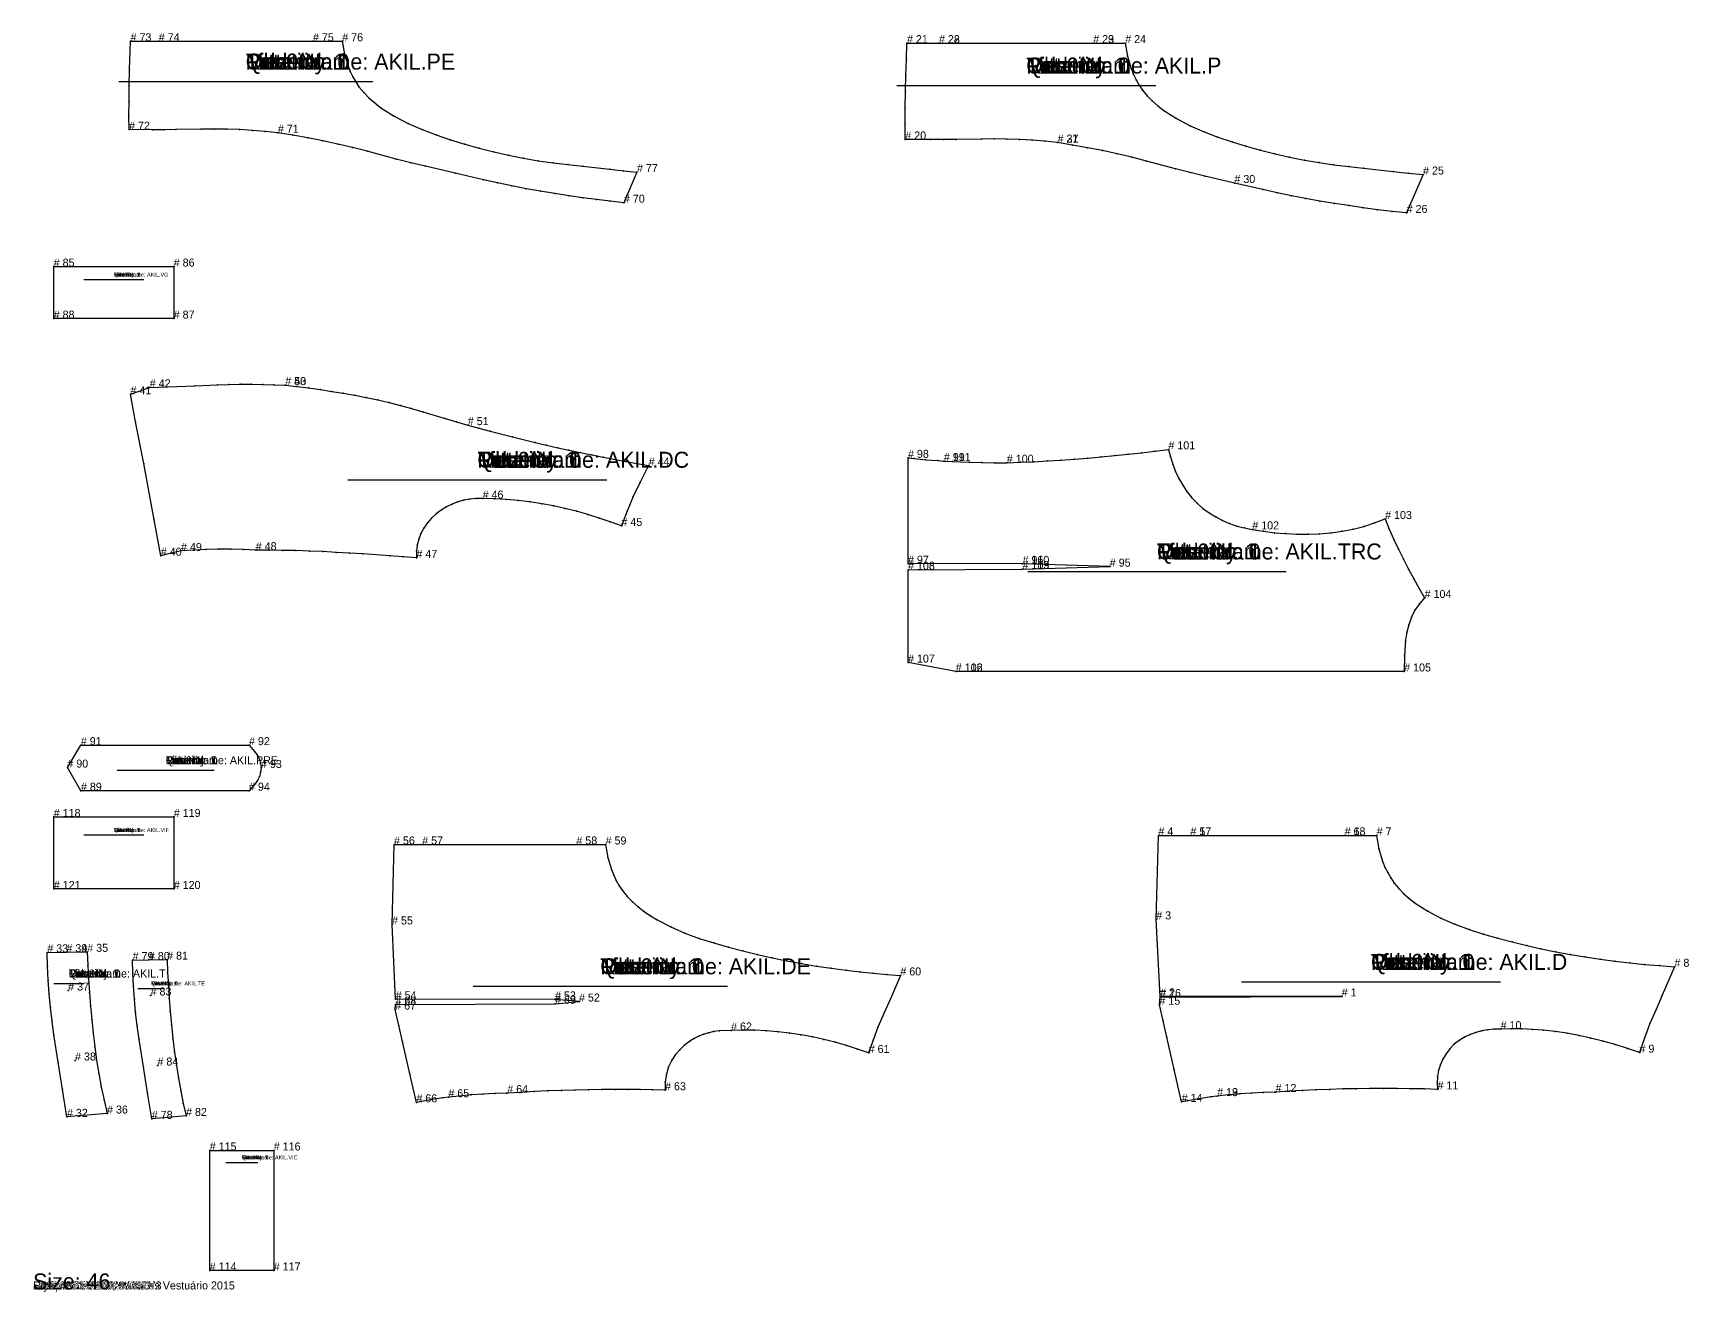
# Model space of a CAD drawing. Header units: metres. Extents: x 0 to 2069, y -3 to 1570.
import ezdxf

# ---------------------------------------------------------------- set-up
doc = ezdxf.new("R2010")
doc.units = ezdxf.units.M

# ---------------------------------------------------------------- blocks, each defined once
blk = doc.blocks.new('1')
at = {"layer": '1'}
blk.add_lwpolyline([(1635.2, 366.2), (1408.3, 366.1), (1403.5, 462.4), (1406.2, 567.4), (1446.2, 567.4), (1638.9, 567.4), (1678.9, 567.4), (1681.8, 550.6), (1686.4, 535.1), (1689.3, 527.8), (1692.7, 520.8), (1696.6, 514.2), (1700.9, 507.8), (1706.6, 501), (1712.9, 494.5), (1719.7, 488.4), (1727, 482.8), (1742.7, 472.6), (1759.2, 463.9), (1776.7, 456.3), (1794.4, 449.8), (1812.3, 444.1), (1830.4, 439), (1848.3, 434.3), (1866.4, 429.8), (1884.5, 425.7), (1902.8, 421.9), (1921.2, 418.5), (1939.6, 415.5), (1958.1, 412.7), (1976.7, 410.3), (1995.2, 408.1), (2013.8, 406.2), (2032.4, 404.6), (2051.1, 403.2), (2035.9, 367.7), (2028, 350), (2020.4, 332.2), (2013.6, 314.2), (2007.4, 295.9), (1992.2, 301.2), (1977, 306), (1961.6, 310.3), (1946.1, 314.2), (1931.4, 317.3), (1916.6, 320.1), (1901.8, 322.3), (1886.9, 324), (1873.6, 324.9), (1860.4, 325.5), (1847.1, 325.6), (1833.8, 325.2), (1825.8, 325.3), (1818, 324.6), (1810.4, 323.2), (1803, 321.2), (1795.7, 318.6), (1788.7, 315.2), (1782, 311.1), (1775.9, 306.3), (1770.5, 300.7), (1765.8, 294.5), (1761.8, 287.9), (1758.7, 280.9), (1756.4, 273.6), (1755.1, 266), (1754.6, 258.2), (1755, 250), (1738.1, 250.5), (1721.2, 250.8), (1704.4, 251.1), (1687.5, 251.1), (1670.6, 251), (1653.8, 250.8), (1636.9, 250.5), (1620, 250), (1603.2, 249.3), (1586.3, 248.6), (1569.5, 247.7), (1552.6, 246.7), (1551.8, 246.7), (1537.2, 246.1), (1522.5, 245.4), (1507.8, 244.4), (1493.2, 243.2), (1479.6, 241.6), (1472.2, 240.7), (1457.3, 238.4), (1442.5, 235.9), (1435.2, 234.4), (1425.7, 274.8), (1416.9, 315.4), (1412.2, 335.6), (1407.4, 355.8), (1408.3, 365.3)], close=True, dxfattribs=at)
at = {"layer": '2'}
for p in [(1406.2, 567.4), (1446.2, 567.4), (1638.9, 567.4), (1678.9, 567.4), (1403.5, 462.4), (2051.1, 403.2), (1407.4, 355.8), (1408.3, 366.1), (1408.3, 365.3), (1635.2, 366.2), (1833.8, 325.2), (2007.4, 295.9), (1755, 250), (1435.2, 234.4), (1479.6, 241.6), (1552.6, 246.7)]:
    blk.add_point(p, dxfattribs=at)
at = {"layer": '3'}
for p in [(1681.8, 550.6), (1686.4, 535.1), (1689.3, 527.8), (1692.7, 520.8), (1696.6, 514.2), (1700.9, 507.8), (1706.6, 501), (1712.9, 494.5), (1719.7, 488.4), (1727, 482.8), (1742.7, 472.6), (1759.2, 463.9), (1776.7, 456.3), (1794.4, 449.8), (1812.3, 444.1), (1830.4, 439), (1848.3, 434.3), (1866.4, 429.8), (1884.5, 425.7), (1902.8, 421.9), (1921.2, 418.5), (1939.6, 415.5), (1958.1, 412.7), (1976.7, 410.3), (1995.2, 408.1), (2013.8, 406.2), (2032.4, 404.6), (2035.9, 367.7), (1412.2, 335.6), (2020.4, 332.2), (2028, 350), (1416.9, 315.4), (1782, 311.1), (1788.7, 315.2), (1795.7, 318.6), (1803, 321.2), (1810.4, 323.2), (1818, 324.6), (1825.8, 325.3), (1847.1, 325.6), (1860.4, 325.5), (1873.6, 324.9), (1886.9, 324), (1901.8, 322.3), (1916.6, 320.1), (1931.4, 317.3), (1946.1, 314.2), (2013.6, 314.2), (1765.8, 294.5), (1770.5, 300.7), (1775.9, 306.3), (1961.6, 310.3), (1977, 306), (1992.2, 301.2), (1425.7, 274.8), (1756.4, 273.6), (1758.7, 280.9), (1761.8, 287.9), (1586.3, 248.6), (1603.2, 249.3), (1620, 250), (1636.9, 250.5), (1653.8, 250.8), (1670.6, 251), (1687.5, 251.1), (1704.4, 251.1), (1721.2, 250.8), (1738.1, 250.5), (1754.6, 258.2), (1755.1, 266), (1442.5, 235.9), (1457.3, 238.4), (1472.2, 240.7), (1493.2, 243.2), (1507.8, 244.4), (1522.5, 245.4), (1537.2, 246.1), (1551.8, 246.7), (1569.5, 247.7)]:
    blk.add_point(p, dxfattribs=at)
at = {"layer": '4'}
for p in [(1446.2, 567.4, 7.5), (1638.9, 567.4, 7.5), (1479.6, 241.6, 7.5)]:
    blk.add_point(p, dxfattribs=at)
at = {"layer": '7'}
blk.add_line((1509.9, 384.3), (1833.7, 384.3), dxfattribs=at)
at = {"layer": '84'}
blk.add_lwpolyline([(1635.2, 366.2), (1408.3, 366.1), (1403.5, 462.4), (1406.2, 567.4), (1446.2, 567.4), (1638.9, 567.4), (1678.9, 567.4), (1681.8, 550.6), (1686.4, 535.1), (1689.3, 527.8), (1692.7, 520.8), (1696.6, 514.2), (1700.9, 507.8), (1706.6, 501), (1712.9, 494.5), (1719.7, 488.4), (1727, 482.8), (1742.7, 472.6), (1759.2, 463.9), (1776.7, 456.3), (1794.4, 449.8), (1812.3, 444.1), (1830.4, 439), (1848.3, 434.3), (1866.4, 429.8), (1884.5, 425.7), (1902.8, 421.9), (1921.2, 418.5), (1939.6, 415.5), (1958.1, 412.7), (1976.7, 410.3), (1995.2, 408.1), (2013.8, 406.2), (2032.4, 404.6), (2051.1, 403.2), (2035.9, 367.7), (2028, 350), (2020.4, 332.2), (2013.6, 314.2), (2007.4, 295.9), (1992.2, 301.2), (1977, 306), (1961.6, 310.3), (1946.1, 314.2), (1931.4, 317.3), (1916.6, 320.1), (1901.8, 322.3), (1886.9, 324), (1873.6, 324.9), (1860.4, 325.5), (1847.1, 325.6), (1833.8, 325.2), (1825.8, 325.3), (1818, 324.6), (1810.4, 323.2), (1803, 321.2), (1795.7, 318.6), (1788.7, 315.2), (1782, 311.1), (1775.9, 306.3), (1770.5, 300.7), (1765.8, 294.5), (1761.8, 287.9), (1758.7, 280.9), (1756.4, 273.6), (1755.1, 266), (1754.6, 258.2), (1755, 250), (1738.1, 250.5), (1721.2, 250.8), (1704.4, 251.1), (1687.5, 251.1), (1670.6, 251), (1653.8, 250.8), (1636.9, 250.5), (1620, 250), (1603.2, 249.3), (1586.3, 248.6), (1569.5, 247.7), (1552.6, 246.7), (1551.8, 246.7), (1537.2, 246.1), (1522.5, 245.4), (1507.8, 244.4), (1493.2, 243.2), (1479.6, 241.6), (1472.2, 240.7), (1457.3, 238.4), (1442.5, 235.9), (1435.2, 234.4), (1425.7, 274.8), (1416.9, 315.4), (1412.2, 335.6), (1407.4, 355.8), (1408.3, 365.3)], close=True, dxfattribs=at)
at = {"layer": '1'}
for s, height, p in [('# 17', 10, (1446.2, 567.4)), ('# 18', 10, (1638.9, 567.4)), ('Tilt: 0', 20, (1671.8, 399.3)), ('Quantity: 1', 20, (1671.8, 399.3)), ('Piece Name: AKIL.D', 20, (1671.8, 399.3)), ('Rotation: 0', 20, (1671.8, 399.3)), ('Fold: N', 20, (1671.8, 399.3)), ('Material: 1', 20, (1671.8, 399.3)), ('# 19', 10, (1479.6, 241.6)), ('Size: 46', 10, (0, 0))]:
    blk.add_text(s, height=height, dxfattribs=at).set_placement(p)
at = {"layer": '2'}
for s, p in [('# 4', (1406.2, 567.4)), ('# 5', (1446.2, 567.4)), ('# 6', (1638.9, 567.4)), ('# 7', (1678.9, 567.4)), ('# 3', (1403.5, 462.4)), ('# 8', (2051.1, 403.2)), ('# 2', (1408.3, 366.1)), ('# 16', (1408.3, 365.3)), ('# 1', (1635.2, 366.2)), ('# 15', (1407.4, 355.8)), ('# 10', (1833.8, 325.2)), ('# 9', (2007.4, 295.9)), ('# 13', (1479.6, 241.6)), ('# 12', (1552.6, 246.7)), ('# 11', (1755, 250)), ('# 14', (1435.2, 234.4))]:
    blk.add_text(s, height=10, dxfattribs=at).set_placement(p)
blk = doc.blocks.new('2')
at = {"layer": '1'}
blk.add_lwpolyline([(1089.9, 1436.9), (1089.8, 1457), (1089.8, 1477), (1090.1, 1497.1), (1090.6, 1517.2), (1091.2, 1537.3), (1092, 1557.3), (1132, 1557.3), (1324.7, 1557.3), (1364.7, 1557.3), (1367.6, 1540.8), (1372.1, 1525.4), (1374.9, 1518.2), (1378.3, 1511.3), (1382.1, 1504.8), (1386.4, 1498.5), (1392.2, 1491.6), (1398.6, 1485), (1405.6, 1478.9), (1413, 1473.2), (1429, 1463), (1445.9, 1454.1), (1463.2, 1446.5), (1480.6, 1439.9), (1498.2, 1434), (1516, 1428.6), (1533.9, 1423.6), (1552, 1419), (1570.2, 1414.8), (1588.6, 1411.1), (1607, 1408), (1625.5, 1405.4), (1644, 1403.1), (1662.6, 1401), (1699.7, 1396.8), (1718.3, 1394.9), (1736.9, 1393.1), (1716.4, 1345.1), (1698.2, 1347.1), (1680.1, 1349.2), (1662.1, 1351.6), (1644.1, 1354.2), (1626.1, 1356.9), (1608.1, 1359.9), (1590.2, 1363.1), (1572.3, 1366.6), (1554.5, 1370.4), (1536.7, 1374.3), (1501.2, 1382.5), (1464.3, 1391.2), (1445.9, 1395.7), (1427.6, 1400.3), (1391.2, 1409.9), (1372.9, 1414.6), (1354.7, 1419), (1336.2, 1423), (1317.6, 1426.6), (1299, 1429.9), (1280.2, 1433), (1264.4, 1434.6), (1248.6, 1435.9), (1232.7, 1436.9), (1216.9, 1437.4), (1201, 1437.6), (1185.1, 1437.4), (1153.4, 1436.8), (1137.5, 1436.7), (1121.6, 1436.7)], close=True, dxfattribs=at)
at = {"layer": '2'}
for p in [(1092, 1557.3), (1132, 1557.3), (1324.7, 1557.3), (1364.7, 1557.3), (1089.9, 1436.9), (1280.2, 1433), (1736.9, 1393.1), (1716.4, 1345.1)]:
    blk.add_point(p, dxfattribs=at)
at = {"layer": '3'}
for p in [(1091.2, 1537.3), (1367.6, 1540.8), (1090.6, 1517.2), (1372.1, 1525.4), (1374.9, 1518.2), (1378.3, 1511.3), (1090.1, 1497.1), (1382.1, 1504.8), (1386.4, 1498.5), (1392.2, 1491.6), (1089.8, 1477), (1398.6, 1485), (1405.6, 1478.9), (1413, 1473.2), (1089.8, 1457), (1429, 1463), (1445.9, 1454.1), (1121.6, 1436.7), (1137.5, 1436.7), (1153.4, 1436.8), (1185.1, 1437.4), (1201, 1437.6), (1216.9, 1437.4), (1232.7, 1436.9), (1248.6, 1435.9), (1264.4, 1434.6), (1299, 1429.9), (1463.2, 1446.5), (1480.6, 1439.9), (1498.2, 1434), (1516, 1428.6), (1317.6, 1426.6), (1336.2, 1423), (1354.7, 1419), (1372.9, 1414.6), (1391.2, 1409.9), (1533.9, 1423.6), (1552, 1419), (1570.2, 1414.8), (1588.6, 1411.1), (1607, 1408), (1427.6, 1400.3), (1445.9, 1395.7), (1464.3, 1391.2), (1625.5, 1405.4), (1644, 1403.1), (1662.6, 1401), (1699.7, 1396.8), (1718.3, 1394.9), (1501.2, 1382.5), (1536.7, 1374.3), (1554.5, 1370.4), (1572.3, 1366.6), (1590.2, 1363.1), (1608.1, 1359.9), (1626.1, 1356.9), (1644.1, 1354.2), (1662.1, 1351.6), (1680.1, 1349.2), (1698.2, 1347.1)]:
    blk.add_point(p, dxfattribs=at)
at = {"layer": '4'}
for p in [(1132, 1557.3, 7.5), (1324.7, 1557.3, 7.5), (1280.2, 1433, 7.5), (1501.2, 1382.5, 7.5)]:
    blk.add_point(p, dxfattribs=at)
at = {"layer": '7'}
blk.add_line((1079.3, 1504.3), (1402.8, 1504.3), dxfattribs=at)
at = {"layer": '84'}
blk.add_lwpolyline([(1089.9, 1436.9), (1089.8, 1457), (1089.8, 1477), (1090.1, 1497.1), (1090.6, 1517.2), (1091.2, 1537.3), (1092, 1557.3), (1132, 1557.3), (1324.7, 1557.3), (1364.7, 1557.3), (1367.6, 1540.8), (1372.1, 1525.4), (1374.9, 1518.2), (1378.3, 1511.3), (1382.1, 1504.8), (1386.4, 1498.5), (1392.2, 1491.6), (1398.6, 1485), (1405.6, 1478.9), (1413, 1473.2), (1429, 1463), (1445.9, 1454.1), (1463.2, 1446.5), (1480.6, 1439.9), (1498.2, 1434), (1516, 1428.6), (1533.9, 1423.6), (1552, 1419), (1570.2, 1414.8), (1588.6, 1411.1), (1607, 1408), (1625.5, 1405.4), (1644, 1403.1), (1662.6, 1401), (1699.7, 1396.8), (1718.3, 1394.9), (1736.9, 1393.1), (1716.4, 1345.1), (1698.2, 1347.1), (1680.1, 1349.2), (1662.1, 1351.6), (1644.1, 1354.2), (1626.1, 1356.9), (1608.1, 1359.9), (1590.2, 1363.1), (1572.3, 1366.6), (1554.5, 1370.4), (1536.7, 1374.3), (1501.2, 1382.5), (1464.3, 1391.2), (1445.9, 1395.7), (1427.6, 1400.3), (1391.2, 1409.9), (1372.9, 1414.6), (1354.7, 1419), (1336.2, 1423), (1317.6, 1426.6), (1299, 1429.9), (1280.2, 1433), (1264.4, 1434.6), (1248.6, 1435.9), (1232.7, 1436.9), (1216.9, 1437.4), (1201, 1437.6), (1185.1, 1437.4), (1153.4, 1436.8), (1137.5, 1436.7), (1121.6, 1436.7)], close=True, dxfattribs=at)
at = {"layer": '1'}
for s, height, p in [('# 28', 10, (1132, 1557.3)), ('# 29', 10, (1324.7, 1557.3)), ('Tilt: 0', 20, (1241.1, 1519.3)), ('Quantity: 1', 20, (1241.1, 1519.3)), ('Piece Name: AKIL.P', 20, (1241.1, 1519.3)), ('Rotation: 0', 20, (1241.1, 1519.3)), ('Fold: N', 20, (1241.1, 1519.3)), ('Material: 1', 20, (1241.1, 1519.3)), ('# 31', 10, (1280.2, 1433)), ('# 30', 10, (1501.2, 1382.5)), ('Size: 46', 20, (0, 0))]:
    blk.add_text(s, height=height, dxfattribs=at).set_placement(p)
at = {"layer": '2'}
for s, p in [('# 21', (1092, 1557.3)), ('# 22', (1132, 1557.3)), ('# 23', (1324.7, 1557.3)), ('# 24', (1364.7, 1557.3)), ('# 20', (1089.9, 1436.9)), ('# 27', (1280.2, 1433)), ('# 25', (1736.9, 1393.1)), ('# 26', (1716.4, 1345.1))]:
    blk.add_text(s, height=10, dxfattribs=at).set_placement(p)
blk = doc.blocks.new('3')
at = {"layer": '1'}
blk.add_lwpolyline([(42.3, 215.7), (36.8, 249.8), (31.4, 283.9), (26, 318), (23.6, 335.1), (21.6, 352.2), (20, 369.4), (18.8, 386.6), (18.1, 403.9), (17.7, 421.2), (41.6, 421.4), (67.7, 421.9), (68.4, 404.9), (69.4, 388), (70.5, 371), (71.8, 354.1), (73.3, 337.2), (75.1, 320.2), (77.1, 303.4), (79.4, 286.5), (82.1, 269.8), (85.2, 253.1), (88.6, 236.4), (92.4, 219.8)], close=True, dxfattribs=at)
at = {"layer": '13'}
for p in [(43.8, 373.5), (52.4, 286.1)]:
    blk.add_point(p, dxfattribs=at)
at = {"layer": '2'}
for p in [(17.7, 421.2), (41.6, 421.4), (67.7, 421.9), (42.3, 215.7), (92.4, 219.8)]:
    blk.add_point(p, dxfattribs=at)
at = {"layer": '3'}
for p in [(18.1, 403.9), (68.4, 404.9), (18.8, 386.6), (69.4, 388), (20, 369.4), (21.6, 352.2), (70.5, 371), (71.8, 354.1), (23.6, 335.1), (73.3, 337.2), (26, 318), (75.1, 320.2), (77.1, 303.4), (31.4, 283.9), (79.4, 286.5), (82.1, 269.8), (36.8, 249.8), (85.2, 253.1), (88.6, 236.4)]:
    blk.add_point(p, dxfattribs=at)
at = {"layer": '4'}
blk.add_point((41.6, 421.4, 7.5), dxfattribs=at)
at = {"layer": '7'}
blk.add_line((25.8, 382.3), (63.2, 382.3), dxfattribs=at)
at = {"layer": '84'}
blk.add_lwpolyline([(42.3, 215.7), (36.8, 249.8), (31.4, 283.9), (26, 318), (23.6, 335.1), (21.6, 352.2), (20, 369.4), (18.8, 386.6), (18.1, 403.9), (17.7, 421.2), (41.6, 421.4), (67.7, 421.9), (68.4, 404.9), (69.4, 388), (70.5, 371), (71.8, 354.1), (73.3, 337.2), (75.1, 320.2), (77.1, 303.4), (79.4, 286.5), (82.1, 269.8), (85.2, 253.1), (88.6, 236.4), (92.4, 219.8)], close=True, dxfattribs=at)
at = {"layer": '1'}
for s, height, p in [('# 39', 10, (41.6, 421.4)), ('Tilt: 0', 10, (44.5, 389.8)), ('Quantity: 1', 10, (44.5, 389.8)), ('Piece Name: AKIL.T', 10, (44.5, 389.8)), ('Rotation: 0', 10, (44.5, 389.8)), ('Fold: N', 10, (44.5, 389.8)), ('Material: 1', 10, (44.5, 389.8)), ('Size: 46', 20, (0, 0))]:
    blk.add_text(s, height=height, dxfattribs=at).set_placement(p)
at = {"layer": '13'}
for s, p in [('# 37', (43.8, 373.5)), ('# 38', (52.4, 286.1))]:
    blk.add_text(s, height=10, dxfattribs=at).set_placement(p)
at = {"layer": '2'}
for s, p in [('# 33', (17.7, 421.2)), ('# 34', (41.6, 421.4)), ('# 35', (67.7, 421.9)), ('# 36', (92.4, 219.8)), ('# 32', (42.3, 215.7))]:
    blk.add_text(s, height=10, dxfattribs=at).set_placement(p)
blk = doc.blocks.new('4')
at = {"layer": '1'}
blk.add_lwpolyline([(159.6, 916.8), (151.4, 961.7), (138.2, 1032), (128, 1084), (121.7, 1118.6), (145.8, 1127.2), (202.2, 1129.1), (230.4, 1130.2), (244.5, 1130.7), (258.7, 1131), (272.8, 1131), (286.9, 1130.9), (301, 1130.5), (315.1, 1130), (329.6, 1128.3), (344.1, 1126.4), (358.6, 1124.4), (373.1, 1122.2), (387.5, 1119.9), (401.9, 1117.4), (416.3, 1114.7), (430.6, 1111.7), (444.8, 1108.3), (459, 1104.6), (473, 1100.7), (487.1, 1096.6), (515.1, 1088.2), (529.1, 1084.1), (543.2, 1080), (557.1, 1076.2), (571.2, 1072.5), (599.2, 1065.4), (627.3, 1058.3), (641.4, 1054.9), (655.5, 1051.6), (669.6, 1048.5), (683.8, 1045.6), (698, 1042.8), (712.3, 1040.1), (740.7, 1034.7), (755, 1032.1), (769.2, 1029.5), (758.4, 1008.7), (750, 990.7), (742.3, 972.4), (735.2, 954), (721.3, 959.2), (707.3, 963.9), (693.2, 968.3), (678.9, 972.3), (664.5, 975.9), (650.1, 979), (635.5, 981.8), (620.9, 984), (606.2, 985.8), (591.4, 987.1), (576.6, 987.9), (561.7, 988.2), (553.7, 988.2), (545.9, 987.5), (538.3, 986.1), (530.9, 984.1), (523.7, 981.3), (516.7, 977.9), (510, 973.8), (503.7, 969), (497.9, 963.7), (492.7, 957.8), (488.2, 951.4), (484.5, 944.7), (481.8, 937.6), (480, 930.1), (479.1, 922.3), (479, 914.1), (462.3, 915.4), (445.6, 916.7), (412.2, 919), (395.4, 920), (378.7, 921), (362, 921.9), (345.2, 922.6), (328.5, 923.2), (311.7, 923.5), (294.9, 923.7), (278.2, 923.7), (262.6, 924.5), (247, 924.9), (231.4, 924.9), (215.9, 924.6), (200.3, 923.9), (184.8, 922.8)], close=True, dxfattribs=at)
at = {"layer": '2'}
for p in [(121.7, 1118.6), (145.8, 1127.2), (315.1, 1130), (769.2, 1029.5), (561.7, 988.2), (735.2, 954), (159.6, 916.8), (184.8, 922.8), (278.2, 923.7), (479, 914.1)]:
    blk.add_point(p, dxfattribs=at)
at = {"layer": '3'}
for p in [(202.2, 1129.1), (230.4, 1130.2), (244.5, 1130.7), (258.7, 1131), (272.8, 1131), (286.9, 1130.9), (301, 1130.5), (329.6, 1128.3), (344.1, 1126.4), (358.6, 1124.4), (373.1, 1122.2), (387.5, 1119.9), (401.9, 1117.4), (416.3, 1114.7), (430.6, 1111.7), (444.8, 1108.3), (459, 1104.6), (473, 1100.7), (128, 1084), (487.1, 1096.6), (515.1, 1088.2), (529.1, 1084.1), (543.2, 1080), (557.1, 1076.2), (571.2, 1072.5), (599.2, 1065.4), (627.3, 1058.3), (641.4, 1054.9), (655.5, 1051.6), (669.6, 1048.5), (683.8, 1045.6), (698, 1042.8), (712.3, 1040.1), (740.7, 1034.7), (138.2, 1032), (755, 1032.1), (758.4, 1008.7), (510, 973.8), (516.7, 977.9), (523.7, 981.3), (530.9, 984.1), (538.3, 986.1), (545.9, 987.5), (553.7, 988.2), (576.6, 987.9), (591.4, 987.1), (606.2, 985.8), (620.9, 984), (635.5, 981.8), (650.1, 979), (664.5, 975.9), (750, 990.7), (151.4, 961.7), (492.7, 957.8), (497.9, 963.7), (503.7, 969), (678.9, 972.3), (693.2, 968.3), (707.3, 963.9), (721.3, 959.2), (742.3, 972.4), (481.8, 937.6), (484.5, 944.7), (488.2, 951.4), (200.3, 923.9), (215.9, 924.6), (231.4, 924.9), (247, 924.9), (262.6, 924.5), (294.9, 923.7), (311.7, 923.5), (328.5, 923.2), (345.2, 922.6), (362, 921.9), (378.7, 921), (395.4, 920), (412.2, 919), (445.6, 916.7), (462.3, 915.4), (479.1, 922.3), (480, 930.1)]:
    blk.add_point(p, dxfattribs=at)
at = {"layer": '4'}
for p in [(315.1, 1130, 7.5), (543.2, 1080, 7.5)]:
    blk.add_point(p, dxfattribs=at)
at = {"layer": '7'}
blk.add_line((393.3, 1011.7), (717.1, 1011.7), dxfattribs=at)
at = {"layer": '84'}
blk.add_lwpolyline([(159.6, 916.8), (151.4, 961.7), (138.2, 1032), (128, 1084), (121.7, 1118.6), (145.8, 1127.2), (202.2, 1129.1), (230.4, 1130.2), (244.5, 1130.7), (258.7, 1131), (272.8, 1131), (286.9, 1130.9), (301, 1130.5), (315.1, 1130), (329.6, 1128.3), (344.1, 1126.4), (358.6, 1124.4), (373.1, 1122.2), (387.5, 1119.9), (401.9, 1117.4), (416.3, 1114.7), (430.6, 1111.7), (444.8, 1108.3), (459, 1104.6), (473, 1100.7), (487.1, 1096.6), (515.1, 1088.2), (529.1, 1084.1), (543.2, 1080), (557.1, 1076.2), (571.2, 1072.5), (599.2, 1065.4), (627.3, 1058.3), (641.4, 1054.9), (655.5, 1051.6), (669.6, 1048.5), (683.8, 1045.6), (698, 1042.8), (712.3, 1040.1), (740.7, 1034.7), (755, 1032.1), (769.2, 1029.5), (758.4, 1008.7), (750, 990.7), (742.3, 972.4), (735.2, 954), (721.3, 959.2), (707.3, 963.9), (693.2, 968.3), (678.9, 972.3), (664.5, 975.9), (650.1, 979), (635.5, 981.8), (620.9, 984), (606.2, 985.8), (591.4, 987.1), (576.6, 987.9), (561.7, 988.2), (553.7, 988.2), (545.9, 987.5), (538.3, 986.1), (530.9, 984.1), (523.7, 981.3), (516.7, 977.9), (510, 973.8), (503.7, 969), (497.9, 963.7), (492.7, 957.8), (488.2, 951.4), (484.5, 944.7), (481.8, 937.6), (480, 930.1), (479.1, 922.3), (479, 914.1), (462.3, 915.4), (445.6, 916.7), (412.2, 919), (395.4, 920), (378.7, 921), (362, 921.9), (345.2, 922.6), (328.5, 923.2), (311.7, 923.5), (294.9, 923.7), (278.2, 923.7), (262.6, 924.5), (247, 924.9), (231.4, 924.9), (215.9, 924.6), (200.3, 923.9), (184.8, 922.8)], close=True, dxfattribs=at)
at = {"layer": '1'}
for s, height, p in [('# 50', 10, (315.1, 1130)), ('# 51', 10, (543.2, 1080)), ('Tilt: 0', 20, (555.2, 1026.7)), ('Quantity: 1', 20, (555.2, 1026.7)), ('Piece Name: AKIL.DC', 20, (555.2, 1026.7)), ('Rotation: 0', 20, (555.2, 1026.7)), ('Fold: N', 20, (555.2, 1026.7)), ('Material: 1', 20, (555.2, 1026.7)), ('Size: 46', 10, (0, 0))]:
    blk.add_text(s, height=height, dxfattribs=at).set_placement(p)
at = {"layer": '2'}
for s, p in [('# 43', (315.1, 1130)), ('# 41', (121.7, 1118.6)), ('# 42', (145.8, 1127.2)), ('# 44', (769.2, 1029.5)), ('# 46', (561.7, 988.2)), ('# 45', (735.2, 954)), ('# 49', (184.8, 922.8)), ('# 48', (278.2, 923.7)), ('# 40', (159.6, 916.8)), ('# 47', (479, 914.1))]:
    blk.add_text(s, height=10, dxfattribs=at).set_placement(p)
blk = doc.blocks.new('5')
at = {"layer": '1'}
blk.add_lwpolyline([(682.2, 359.8), (652.2, 362.4), (453, 362.6), (448.5, 456.1), (451, 556), (486.2, 556), (678.9, 556), (715.4, 556), (718.3, 539.8), (722.7, 524.8), (725.5, 517.7), (728.8, 510.9), (732.5, 504.5), (736.7, 498.3), (742.5, 491.2), (749, 484.5), (756, 478.3), (763.5, 472.4), (771.4, 467), (779.7, 462), (796.8, 453), (814.5, 445.3), (832.5, 438.7), (850.6, 433), (868.9, 427.8), (887, 423), (905.2, 418.6), (923.4, 414.4), (941.8, 410.6), (960.3, 407.2), (978.8, 404.1), (997.4, 401.3), (1016, 398.9), (1032.9, 396.9), (1049.8, 395.1), (1066.7, 393.6), (1083.7, 392.4), (1071.2, 363.2), (1063.4, 345.5), (1055.7, 327.6), (1049.7, 311.7), (1044.1, 295.5), (1030.3, 300.4), (1016.4, 304.8), (1002.3, 308.8), (988.1, 312.4), (973.9, 315.5), (959.5, 318.2), (945, 320.4), (930.5, 322.1), (916, 323.3), (901.5, 323.9), (886.9, 324), (872.2, 323.6), (857.6, 323.2), (850.8, 322.3), (844.2, 320.8), (838, 318.9), (831.9, 316.5), (826.1, 313.6), (820.5, 310.1), (814.1, 305.2), (808.1, 299.6), (802.7, 293.4), (798.2, 286.7), (794.1, 278.2), (791.4, 269.1), (789.9, 259.3), (789.7, 248.9), (774.2, 249.4), (758.7, 249.7), (743.2, 249.9), (727.7, 249.9), (710.8, 249.8), (693.9, 249.6), (677, 249.2), (660.1, 248.6), (643.2, 248), (626.3, 247.2), (609.4, 246.3), (592.5, 245.3), (591.6, 245.2), (576.8, 244.7), (562.1, 244), (547.4, 243), (532.7, 241.7), (518.9, 240.2), (512, 239.3), (498.1, 237.2), (485.3, 235), (478.9, 233.8), (470.6, 269.5), (461.7, 310), (457.2, 329.9), (452.5, 349.7), (452.8, 355.9), (652.2, 357)], close=True, dxfattribs=at)
at = {"layer": '2'}
for p in [(451, 556), (486.2, 556), (678.9, 556), (715.4, 556), (448.5, 456.1), (1083.7, 392.4), (452.8, 355.9), (453, 362.6), (652.2, 362.4), (652.2, 357), (682.2, 359.8), (452.5, 349.7), (872.2, 323.6), (1044.1, 295.5), (789.7, 248.9), (478.9, 233.8), (518.9, 240.2), (592.5, 245.3)]:
    blk.add_point(p, dxfattribs=at)
at = {"layer": '3'}
for p in [(718.3, 539.8), (722.7, 524.8), (725.5, 517.7), (728.8, 510.9), (732.5, 504.5), (736.7, 498.3), (742.5, 491.2), (749, 484.5), (756, 478.3), (763.5, 472.4), (771.4, 467), (779.7, 462), (796.8, 453), (814.5, 445.3), (832.5, 438.7), (850.6, 433), (868.9, 427.8), (887, 423), (905.2, 418.6), (923.4, 414.4), (941.8, 410.6), (960.3, 407.2), (978.8, 404.1), (997.4, 401.3), (1016, 398.9), (1032.9, 396.9), (1049.8, 395.1), (1066.7, 393.6), (1071.2, 363.2), (1063.4, 345.5), (457.2, 329.9), (826.1, 313.6), (831.9, 316.5), (838, 318.9), (844.2, 320.8), (850.8, 322.3), (857.6, 323.2), (886.9, 324), (901.5, 323.9), (916, 323.3), (930.5, 322.1), (945, 320.4), (959.5, 318.2), (973.9, 315.5), (988.1, 312.4), (1049.7, 311.7), (1055.7, 327.6), (461.7, 310), (802.7, 293.4), (808.1, 299.6), (814.1, 305.2), (820.5, 310.1), (1002.3, 308.8), (1016.4, 304.8), (1030.3, 300.4), (470.6, 269.5), (791.4, 269.1), (794.1, 278.2), (798.2, 286.7), (660.1, 248.6), (677, 249.2), (693.9, 249.6), (710.8, 249.8), (727.7, 249.9), (743.2, 249.9), (758.7, 249.7), (774.2, 249.4), (789.9, 259.3), (485.3, 235), (498.1, 237.2), (512, 239.3), (532.7, 241.7), (547.4, 243), (562.1, 244), (576.8, 244.7), (591.6, 245.2), (609.4, 246.3), (626.3, 247.2), (643.2, 248)]:
    blk.add_point(p, dxfattribs=at)
at = {"layer": '7'}
blk.add_line((550, 378.8), (867.6, 378.8), dxfattribs=at)
at = {"layer": '84'}
blk.add_lwpolyline([(682.2, 359.8), (652.2, 362.4), (453, 362.6), (448.5, 456.1), (451, 556), (486.2, 556), (678.9, 556), (715.4, 556), (718.3, 539.8), (722.7, 524.8), (725.5, 517.7), (728.8, 510.9), (732.5, 504.5), (736.7, 498.3), (742.5, 491.2), (749, 484.5), (756, 478.3), (763.5, 472.4), (771.4, 467), (779.7, 462), (796.8, 453), (814.5, 445.3), (832.5, 438.7), (850.6, 433), (868.9, 427.8), (887, 423), (905.2, 418.6), (923.4, 414.4), (941.8, 410.6), (960.3, 407.2), (978.8, 404.1), (997.4, 401.3), (1016, 398.9), (1032.9, 396.9), (1049.8, 395.1), (1066.7, 393.6), (1083.7, 392.4), (1071.2, 363.2), (1063.4, 345.5), (1055.7, 327.6), (1049.7, 311.7), (1044.1, 295.5), (1030.3, 300.4), (1016.4, 304.8), (1002.3, 308.8), (988.1, 312.4), (973.9, 315.5), (959.5, 318.2), (945, 320.4), (930.5, 322.1), (916, 323.3), (901.5, 323.9), (886.9, 324), (872.2, 323.6), (857.6, 323.2), (850.8, 322.3), (844.2, 320.8), (838, 318.9), (831.9, 316.5), (826.1, 313.6), (820.5, 310.1), (814.1, 305.2), (808.1, 299.6), (802.7, 293.4), (798.2, 286.7), (794.1, 278.2), (791.4, 269.1), (789.9, 259.3), (789.7, 248.9), (774.2, 249.4), (758.7, 249.7), (743.2, 249.9), (727.7, 249.9), (710.8, 249.8), (693.9, 249.6), (677, 249.2), (660.1, 248.6), (643.2, 248), (626.3, 247.2), (609.4, 246.3), (592.5, 245.3), (591.6, 245.2), (576.8, 244.7), (562.1, 244), (547.4, 243), (532.7, 241.7), (518.9, 240.2), (512, 239.3), (498.1, 237.2), (485.3, 235), (478.9, 233.8), (470.6, 269.5), (461.7, 310), (457.2, 329.9), (452.5, 349.7), (452.8, 355.9), (652.2, 357)], close=True, dxfattribs=at)
at = {"layer": '1'}
for s, p in [('Tilt: 0', (708.8, 393.8)), ('Quantity: 1', (708.8, 393.8)), ('Piece Name: AKIL.DE', (708.8, 393.8)), ('Rotation: 0', (708.8, 393.8)), ('Fold: N', (708.8, 393.8)), ('Material: 1', (708.8, 393.8)), ('Size: 46', (0, 0))]:
    blk.add_text(s, height=20, dxfattribs=at).set_placement(p)
at = {"layer": '2'}
for s, p in [('# 56', (451, 556)), ('# 57', (486.2, 556)), ('# 58', (678.9, 556)), ('# 59', (715.4, 556)), ('# 55', (448.5, 456.1)), ('# 60', (1083.7, 392.4)), ('# 54', (453, 362.6)), ('# 53', (652.2, 362.4)), ('# 67', (452.5, 349.7)), ('# 68', (452.8, 355.9)), ('# 69', (652.2, 357)), ('# 52', (682.2, 359.8)), ('# 62', (872.2, 323.6)), ('# 61', (1044.1, 295.5)), ('# 65', (518.9, 240.2)), ('# 64', (592.5, 245.3)), ('# 63', (789.7, 248.9)), ('# 66', (478.9, 233.8))]:
    blk.add_text(s, height=10, dxfattribs=at).set_placement(p)
blk = doc.blocks.new('6')
at = {"layer": '1'}
blk.add_lwpolyline([(738.3, 1357.9), (721.1, 1359.7), (704, 1361.8), (686.9, 1364), (669.8, 1366.4), (651.9, 1369.2), (634, 1372.2), (616.1, 1375.4), (598.3, 1378.9), (580.5, 1382.6), (562.7, 1386.5), (527.3, 1394.7), (490.5, 1403.4), (472.1, 1407.9), (453.8, 1412.5), (417.3, 1422.1), (399.1, 1426.8), (380.8, 1431.2), (362.2, 1435.2), (343.5, 1438.9), (324.7, 1442.2), (305.9, 1445.3), (290, 1446.9), (274, 1448.2), (258, 1449.2), (242.1, 1449.8), (226.2, 1449.9), (210.2, 1449.7), (178.4, 1449.2), (163.8, 1449), (149.1, 1449), (119.9, 1449.2), (119.8, 1466.8), (119.9, 1484.3), (120.1, 1504.4), (120.6, 1524.4), (121.8, 1559.6), (157, 1559.6), (349.7, 1559.6), (386.3, 1559.6), (389.1, 1543.7), (393.5, 1528.9), (396.3, 1521.9), (399.5, 1515.2), (403.1, 1508.8), (407.2, 1502.8), (413.1, 1495.5), (419.7, 1488.8), (426.9, 1482.5), (434.6, 1476.6), (451.1, 1466.1), (468.5, 1457), (486, 1449.3), (503.7, 1442.6), (521.6, 1436.6), (539.6, 1431.2), (557.6, 1426.1), (575.9, 1421.4), (594.2, 1417.2), (612.7, 1413.5), (631.2, 1410.4), (649.7, 1407.8), (668.4, 1405.5), (687, 1403.4), (720.8, 1399.6), (737.7, 1397.8), (754.6, 1396.1)], close=True, dxfattribs=at)
at = {"layer": '2'}
for p in [(121.8, 1559.6), (157, 1559.6), (349.7, 1559.6), (386.3, 1559.6), (119.9, 1449.2), (305.9, 1445.3), (754.6, 1396.1), (738.3, 1357.9)]:
    blk.add_point(p, dxfattribs=at)
at = {"layer": '3'}
for p in [(389.1, 1543.7), (120.6, 1524.4), (393.5, 1528.9), (396.3, 1521.9), (399.5, 1515.2), (120.1, 1504.4), (403.1, 1508.8), (407.2, 1502.8), (413.1, 1495.5), (119.9, 1484.3), (419.7, 1488.8), (426.9, 1482.5), (434.6, 1476.6), (119.8, 1466.8), (149.1, 1449), (163.8, 1449), (178.4, 1449.2), (210.2, 1449.7), (226.2, 1449.9), (242.1, 1449.8), (258, 1449.2), (451.1, 1466.1), (468.5, 1457), (486, 1449.3), (274, 1448.2), (290, 1446.9), (324.7, 1442.2), (343.5, 1438.9), (362.2, 1435.2), (380.8, 1431.2), (503.7, 1442.6), (521.6, 1436.6), (539.6, 1431.2), (399.1, 1426.8), (417.3, 1422.1), (453.8, 1412.5), (472.1, 1407.9), (557.6, 1426.1), (575.9, 1421.4), (594.2, 1417.2), (612.7, 1413.5), (631.2, 1410.4), (649.7, 1407.8), (490.5, 1403.4), (527.3, 1394.7), (562.7, 1386.5), (668.4, 1405.5), (687, 1403.4), (720.8, 1399.6), (737.7, 1397.8), (580.5, 1382.6), (598.3, 1378.9), (616.1, 1375.4), (634, 1372.2), (651.9, 1369.2), (669.8, 1366.4), (686.9, 1364), (704, 1361.8), (721.1, 1359.7)]:
    blk.add_point(p, dxfattribs=at)
at = {"layer": '7'}
blk.add_line((107, 1509.2), (424.4, 1509.2), dxfattribs=at)
at = {"layer": '84'}
blk.add_lwpolyline([(738.3, 1357.9), (721.1, 1359.7), (704, 1361.8), (686.9, 1364), (669.8, 1366.4), (651.9, 1369.2), (634, 1372.2), (616.1, 1375.4), (598.3, 1378.9), (580.5, 1382.6), (562.7, 1386.5), (527.3, 1394.7), (490.5, 1403.4), (472.1, 1407.9), (453.8, 1412.5), (417.3, 1422.1), (399.1, 1426.8), (380.8, 1431.2), (362.2, 1435.2), (343.5, 1438.9), (324.7, 1442.2), (305.9, 1445.3), (290, 1446.9), (274, 1448.2), (258, 1449.2), (242.1, 1449.8), (226.2, 1449.9), (210.2, 1449.7), (178.4, 1449.2), (163.8, 1449), (149.1, 1449), (119.9, 1449.2), (119.8, 1466.8), (119.9, 1484.3), (120.1, 1504.4), (120.6, 1524.4), (121.8, 1559.6), (157, 1559.6), (349.7, 1559.6), (386.3, 1559.6), (389.1, 1543.7), (393.5, 1528.9), (396.3, 1521.9), (399.5, 1515.2), (403.1, 1508.8), (407.2, 1502.8), (413.1, 1495.5), (419.7, 1488.8), (426.9, 1482.5), (434.6, 1476.6), (451.1, 1466.1), (468.5, 1457), (486, 1449.3), (503.7, 1442.6), (521.6, 1436.6), (539.6, 1431.2), (557.6, 1426.1), (575.9, 1421.4), (594.2, 1417.2), (612.7, 1413.5), (631.2, 1410.4), (649.7, 1407.8), (668.4, 1405.5), (687, 1403.4), (720.8, 1399.6), (737.7, 1397.8), (754.6, 1396.1)], close=True, dxfattribs=at)
at = {"layer": '1'}
for s, p in [('Tilt: 0', (265.7, 1524.2)), ('Quantity: 1', (265.7, 1524.2)), ('Piece Name: AKIL.PE', (265.7, 1524.2)), ('Rotation: 0', (265.7, 1524.2)), ('Fold: N', (265.7, 1524.2)), ('Material: 1', (265.7, 1524.2)), ('Size: 46', (0, 0))]:
    blk.add_text(s, height=20, dxfattribs=at).set_placement(p)
at = {"layer": '2'}
for s, p in [('# 73', (121.8, 1559.6)), ('# 74', (157, 1559.6)), ('# 75', (349.7, 1559.6)), ('# 76', (386.3, 1559.6)), ('# 72', (119.9, 1449.2)), ('# 71', (305.9, 1445.3)), ('# 77', (754.6, 1396.1)), ('# 70', (738.3, 1357.9))]:
    blk.add_text(s, height=10, dxfattribs=at).set_placement(p)
blk = doc.blocks.new('7')
at = {"layer": '1'}
blk.add_lwpolyline([(148.3, 213.2), (143, 245.7), (137.9, 278.2), (132.5, 312.2), (130.1, 329.3), (128.1, 346.4), (126.6, 362.6), (125.5, 378.8), (124.8, 395.1), (124.3, 411.5), (144.7, 411.7), (167.5, 412.1), (168.1, 396), (169, 379.8), (170.1, 363.7), (171.4, 347.6), (172.9, 330.6), (174.6, 313.6), (176.6, 296.7), (179, 279.8), (181.6, 264), (184.4, 248.2), (187.6, 232.4), (191.1, 216.8)], close=True, dxfattribs=at)
at = {"layer": '13'}
for p in [(146.8, 367.3), (155.4, 279.8)]:
    blk.add_point(p, dxfattribs=at)
at = {"layer": '2'}
for p in [(124.3, 411.5), (144.7, 411.7), (167.5, 412.1), (148.3, 213.2), (191.1, 216.8)]:
    blk.add_point(p, dxfattribs=at)
at = {"layer": '3'}
for p in [(124.8, 395.1), (168.1, 396), (125.5, 378.8), (169, 379.8), (126.6, 362.6), (170.1, 363.7), (128.1, 346.4), (171.4, 347.6), (130.1, 329.3), (132.5, 312.2), (172.9, 330.6), (174.6, 313.6), (176.6, 296.7), (137.9, 278.2), (179, 279.8), (181.6, 264), (143, 245.7), (184.4, 248.2), (187.6, 232.4)]:
    blk.add_point(p, dxfattribs=at)
at = {"layer": '7'}
blk.add_line((130.8, 376.1), (164.2, 376.1), dxfattribs=at)
at = {"layer": '84'}
blk.add_lwpolyline([(148.3, 213.2), (143, 245.7), (137.9, 278.2), (132.5, 312.2), (130.1, 329.3), (128.1, 346.4), (126.6, 362.6), (125.5, 378.8), (124.8, 395.1), (124.3, 411.5), (144.7, 411.7), (167.5, 412.1), (168.1, 396), (169, 379.8), (170.1, 363.7), (171.4, 347.6), (172.9, 330.6), (174.6, 313.6), (176.6, 296.7), (179, 279.8), (181.6, 264), (184.4, 248.2), (187.6, 232.4), (191.1, 216.8)], close=True, dxfattribs=at)
at = {"layer": '1'}
for s, height, p in [('Tilt: 0', 5, (147.5, 379.9)), ('Quantity: 1', 5, (147.5, 379.9)), ('Piece Name: AKIL.TE', 5, (147.5, 379.9)), ('Rotation: 0', 5, (147.5, 379.9)), ('Fold: N', 5, (147.5, 379.9)), ('Material: 1', 5, (147.5, 379.9)), ('Size: 46', 20, (0, 0))]:
    blk.add_text(s, height=height, dxfattribs=at).set_placement(p)
at = {"layer": '13'}
for s, p in [('# 83', (146.8, 367.3)), ('# 84', (155.4, 279.8))]:
    blk.add_text(s, height=10, dxfattribs=at).set_placement(p)
at = {"layer": '2'}
for s, p in [('# 79', (124.3, 411.5)), ('# 80', (144.7, 411.7)), ('# 81', (167.5, 412.1)), ('# 78', (148.3, 213.2)), ('# 82', (191.1, 216.8))]:
    blk.add_text(s, height=10, dxfattribs=at).set_placement(p)
blk = doc.blocks.new('8')
at = {"layer": '1'}
blk.add_lwpolyline([(25.7, 1278.1), (175.7, 1278.1), (175.7, 1213.1), (25.7, 1213.1)], close=True, dxfattribs=at)
at = {"layer": '2'}
for p in [(25.7, 1278.1), (175.7, 1278.1), (25.7, 1213.1), (175.7, 1213.1)]:
    blk.add_point(p, dxfattribs=at)
at = {"layer": '7'}
blk.add_line((63.3, 1261.9), (138.3, 1261.9), dxfattribs=at)
at = {"layer": '84'}
blk.add_lwpolyline([(25.7, 1278.1), (175.7, 1278.1), (175.7, 1213.1), (25.7, 1213.1)], close=True, dxfattribs=at)
at = {"layer": '1'}
for s, p in [('Tilt: 0', (100.8, 1265.6)), ('Quantity: 1', (100.8, 1265.6)), ('Piece Name: AKIL.VG', (100.8, 1265.6)), ('Rotation: 0', (100.8, 1265.6)), ('Fold: N', (100.8, 1265.6)), ('Material: 1', (100.8, 1265.6)), ('Size: 46', (0, 0))]:
    blk.add_text(s, height=5, dxfattribs=at).set_placement(p)
at = {"layer": '2'}
for s, p in [('# 85', (25.7, 1278.1)), ('# 86', (175.7, 1278.1)), ('# 88', (25.7, 1213.1)), ('# 87', (175.7, 1213.1))]:
    blk.add_text(s, height=10, dxfattribs=at).set_placement(p)
blk = doc.blocks.new('9')
at = {"layer": '1'}
blk.add_lwpolyline([(59.8, 623.2), (42.8, 652.1), (59.6, 680.1), (269.8, 680.1), (277, 671.7), (280.2, 667.2), (282.8, 662.4), (284.3, 657.2), (284.8, 651.6), (284.3, 646), (282.8, 640.8), (280.2, 636), (277, 631.5), (269.8, 623.2)], close=True, dxfattribs=at)
at = {"layer": '2'}
for p in [(59.6, 680.1), (269.8, 680.1), (42.8, 652.1), (284.8, 651.6), (59.8, 623.2), (269.8, 623.2)]:
    blk.add_point(p, dxfattribs=at)
at = {"layer": '3'}
for p in [(277, 671.7), (280.2, 667.2), (282.8, 662.4), (284.3, 657.2), (284.3, 646), (277, 631.5), (280.2, 636), (282.8, 640.8)]:
    blk.add_point(p, dxfattribs=at)
at = {"layer": '7'}
blk.add_line((105.1, 648.8), (226.1, 648.8), dxfattribs=at)
at = {"layer": '84'}
blk.add_lwpolyline([(59.8, 623.2), (42.8, 652.1), (59.6, 680.1), (269.8, 680.1), (277, 671.7), (280.2, 667.2), (282.8, 662.4), (284.3, 657.2), (284.8, 651.6), (284.3, 646), (282.8, 640.8), (280.2, 636), (277, 631.5), (269.8, 623.2)], close=True, dxfattribs=at)
at = {"layer": '1'}
for s, height, p in [('Tilt: 0', 10, (165.6, 656.3)), ('Quantity: 1', 10, (165.6, 656.3)), ('Piece Name: AKIL.PRE', 10, (165.6, 656.3)), ('Rotation: 0', 10, (165.6, 656.3)), ('Fold: N', 10, (165.6, 656.3)), ('Material: 1', 10, (165.6, 656.3)), ('Size: 46', 5, (0, 0))]:
    blk.add_text(s, height=height, dxfattribs=at).set_placement(p)
at = {"layer": '2'}
for s, p in [('# 91', (59.6, 680.1)), ('# 92', (269.8, 680.1)), ('# 90', (42.8, 652.1)), ('# 93', (284.8, 651.6)), ('# 89', (59.8, 623.2)), ('# 94', (269.8, 623.2))]:
    blk.add_text(s, height=10, dxfattribs=at).set_placement(p)
blk = doc.blocks.new('10')
at = {"layer": '1'}
blk.add_lwpolyline([(1345.4, 903.2), (1236.4, 906.7), (1093.3, 906.9), (1093.3, 1039.1), (1100.8, 1038.3), (1115.7, 1036.8), (1130.6, 1035.6), (1138.1, 1035.1), (1148.7, 1034.4), (1169.9, 1033.5), (1185.5, 1033.1), (1201.2, 1032.9), (1216.8, 1033), (1233.7, 1033.6), (1250.5, 1034.3), (1267.4, 1035.3), (1284.3, 1036.3), (1301.1, 1037.5), (1317.9, 1038.8), (1334.8, 1040.3), (1351.6, 1041.9), (1368.4, 1043.6), (1385.2, 1045.5), (1401.9, 1047.5), (1418.7, 1049.7), (1421.1, 1040.2), (1424.1, 1031), (1427.7, 1022.1), (1431.9, 1013.5), (1436.6, 1005), (1441.9, 997), (1447.9, 989.3), (1454.5, 982.3), (1461.7, 975.9), (1469.5, 970.2), (1477.8, 965.2), (1486.3, 960.8), (1495.2, 957), (1504.3, 953.9), (1513.7, 951.5), (1523.5, 949.7), (1537.4, 947.3), (1551.4, 945.6), (1565.4, 944.4), (1579.4, 943.8), (1593.5, 943.8), (1607.7, 944.3), (1621.7, 945.5), (1635.7, 947.4), (1649.4, 950.1), (1662.9, 953.5), (1676.3, 957.7), (1689.5, 962.7), (1694.7, 949.9), (1700.3, 937.2), (1706.2, 924.8), (1712.4, 912.4), (1718.8, 900.2), (1725.4, 888.1), (1732.1, 876), (1738.9, 864.1), (1732.3, 856.7), (1726.8, 848.7), (1722.6, 839.9), (1719.3, 830.6), (1716.7, 821.1), (1714.9, 811.5), (1713.8, 791.9), (1713.3, 772.2), (1153, 772.2), (1093.3, 783.3), (1093.3, 899.3), (1236.4, 900.2)], close=True, dxfattribs=at)
at = {"layer": '2'}
for p in [(1093.3, 1039.1), (1138.1, 1035.1), (1418.7, 1049.7), (1216.8, 1033), (1689.5, 962.7), (1523.5, 949.7), (1093.3, 906.9), (1093.3, 899.3), (1236.4, 906.7), (1236.4, 900.2), (1345.4, 903.2), (1738.9, 864.1), (1093.3, 783.3), (1153, 772.2), (1713.3, 772.2)]:
    blk.add_point(p, dxfattribs=at)
at = {"layer": '3'}
for p in [(1100.8, 1038.3), (1115.7, 1036.8), (1130.6, 1035.6), (1267.4, 1035.3), (1284.3, 1036.3), (1301.1, 1037.5), (1317.9, 1038.8), (1334.8, 1040.3), (1351.6, 1041.9), (1368.4, 1043.6), (1385.2, 1045.5), (1401.9, 1047.5), (1421.1, 1040.2), (1148.7, 1034.4), (1169.9, 1033.5), (1185.5, 1033.1), (1201.2, 1032.9), (1233.7, 1033.6), (1250.5, 1034.3), (1424.1, 1031), (1427.7, 1022.1), (1431.9, 1013.5), (1436.6, 1005), (1441.9, 997), (1447.9, 989.3), (1454.5, 982.3), (1461.7, 975.9), (1469.5, 970.2), (1477.8, 965.2), (1486.3, 960.8), (1495.2, 957), (1504.3, 953.9), (1662.9, 953.5), (1676.3, 957.7), (1513.7, 951.5), (1537.4, 947.3), (1551.4, 945.6), (1565.4, 944.4), (1579.4, 943.8), (1593.5, 943.8), (1607.7, 944.3), (1621.7, 945.5), (1635.7, 947.4), (1649.4, 950.1), (1694.7, 949.9), (1700.3, 937.2), (1706.2, 924.8), (1712.4, 912.4), (1718.8, 900.2), (1725.4, 888.1), (1732.1, 876), (1726.8, 848.7), (1732.3, 856.7), (1719.3, 830.6), (1722.6, 839.9), (1714.9, 811.5), (1716.7, 821.1), (1713.8, 791.9)]:
    blk.add_point(p, dxfattribs=at)
at = {"layer": '4'}
for p in [(1138.1, 1035.1, 7.5), (1236.4, 906.7, 7.5), (1236.4, 900.2, 7.5), (1153, 772.2, 7.5)]:
    blk.add_point(p, dxfattribs=at)
at = {"layer": '7'}
blk.add_line((1243, 897.1), (1565.8, 897.1), dxfattribs=at)
at = {"layer": '84'}
blk.add_lwpolyline([(1345.4, 903.2), (1236.4, 906.7), (1093.3, 906.9), (1093.3, 1039.1), (1100.8, 1038.3), (1115.7, 1036.8), (1130.6, 1035.6), (1138.1, 1035.1), (1148.7, 1034.4), (1169.9, 1033.5), (1185.5, 1033.1), (1201.2, 1032.9), (1216.8, 1033), (1233.7, 1033.6), (1250.5, 1034.3), (1267.4, 1035.3), (1284.3, 1036.3), (1301.1, 1037.5), (1317.9, 1038.8), (1334.8, 1040.3), (1351.6, 1041.9), (1368.4, 1043.6), (1385.2, 1045.5), (1401.9, 1047.5), (1418.7, 1049.7), (1421.1, 1040.2), (1424.1, 1031), (1427.7, 1022.1), (1431.9, 1013.5), (1436.6, 1005), (1441.9, 997), (1447.9, 989.3), (1454.5, 982.3), (1461.7, 975.9), (1469.5, 970.2), (1477.8, 965.2), (1486.3, 960.8), (1495.2, 957), (1504.3, 953.9), (1513.7, 951.5), (1523.5, 949.7), (1537.4, 947.3), (1551.4, 945.6), (1565.4, 944.4), (1579.4, 943.8), (1593.5, 943.8), (1607.7, 944.3), (1621.7, 945.5), (1635.7, 947.4), (1649.4, 950.1), (1662.9, 953.5), (1676.3, 957.7), (1689.5, 962.7), (1694.7, 949.9), (1700.3, 937.2), (1706.2, 924.8), (1712.4, 912.4), (1718.8, 900.2), (1725.4, 888.1), (1732.1, 876), (1738.9, 864.1), (1732.3, 856.7), (1726.8, 848.7), (1722.6, 839.9), (1719.3, 830.6), (1716.7, 821.1), (1714.9, 811.5), (1713.8, 791.9), (1713.3, 772.2), (1153, 772.2), (1093.3, 783.3), (1093.3, 899.3), (1236.4, 900.2)], close=True, dxfattribs=at)
at = {"layer": '1'}
for s, height, p in [('# 111', 10, (1138.1, 1035.1)), ('Tilt: 0', 20, (1404.4, 912.1)), ('Quantity: 1', 20, (1404.4, 912.1)), ('Piece Name: AKIL.TRC', 20, (1404.4, 912.1)), ('Rotation: 0', 20, (1404.4, 912.1)), ('Fold: N', 20, (1404.4, 912.1)), ('Material: 1', 20, (1404.4, 912.1)), ('# 110', 10, (1236.4, 906.7)), ('# 113', 10, (1236.4, 900.2)), ('# 112', 10, (1153, 772.2)), ('Size: 46', 10, (0, 0))]:
    blk.add_text(s, height=height, dxfattribs=at).set_placement(p)
at = {"layer": '2'}
for s, p in [('# 101', (1418.7, 1049.7)), ('# 98', (1093.3, 1039.1)), ('# 99', (1138.1, 1035.1)), ('# 100', (1216.8, 1033)), ('# 103', (1689.5, 962.7)), ('# 102', (1523.5, 949.7)), ('# 97', (1093.3, 906.9)), ('# 96', (1236.4, 906.7)), ('# 95', (1345.4, 903.2)), ('# 108', (1093.3, 899.3)), ('# 109', (1236.4, 900.2)), ('# 104', (1738.9, 864.1)), ('# 107', (1093.3, 783.3)), ('# 106', (1153, 772.2)), ('# 105', (1713.3, 772.2))]:
    blk.add_text(s, height=10, dxfattribs=at).set_placement(p)
blk = doc.blocks.new('11')
at = {"layer": '1'}
blk.add_lwpolyline([(220.7, 23.7), (220.7, 173.7), (300.7, 173.7), (300.7, 23.7)], close=True, dxfattribs=at)
at = {"layer": '2'}
for p in [(220.7, 173.7), (300.7, 173.7), (220.7, 23.7), (300.7, 23.7)]:
    blk.add_point(p, dxfattribs=at)
at = {"layer": '7'}
blk.add_line((240.7, 158.7), (280.7, 158.7), dxfattribs=at)
at = {"layer": '84'}
blk.add_lwpolyline([(220.7, 23.7), (220.7, 173.7), (300.7, 173.7), (300.7, 23.7)], close=True, dxfattribs=at)
at = {"layer": '1'}
for s, height, p in [('Tilt: 0', 5, (260.7, 162.5)), ('Quantity: 1', 5, (260.7, 162.5)), ('Piece Name: AKIL.VIC', 5, (260.7, 162.5)), ('Rotation: 0', 5, (260.7, 162.5)), ('Fold: N', 5, (260.7, 162.5)), ('Material: 1', 5, (260.7, 162.5)), ('Size: 46', 20, (0, 0))]:
    blk.add_text(s, height=height, dxfattribs=at).set_placement(p)
at = {"layer": '2'}
for s, p in [('# 115', (220.7, 173.7)), ('# 116', (300.7, 173.7)), ('# 114', (220.7, 23.7)), ('# 117', (300.7, 23.7))]:
    blk.add_text(s, height=10, dxfattribs=at).set_placement(p)
blk = doc.blocks.new('12')
at = {"layer": '1'}
blk.add_lwpolyline([(25.8, 590.4), (175.8, 590.4), (175.8, 500.4), (25.8, 500.4)], close=True, dxfattribs=at)
at = {"layer": '2'}
for p in [(25.8, 590.4), (175.8, 590.4), (25.8, 500.4), (175.8, 500.4)]:
    blk.add_point(p, dxfattribs=at)
at = {"layer": '7'}
blk.add_line((63.3, 567.9), (138.3, 567.9), dxfattribs=at)
at = {"layer": '84'}
blk.add_lwpolyline([(25.8, 590.4), (175.8, 590.4), (175.8, 500.4), (25.8, 500.4)], close=True, dxfattribs=at)
at = {"layer": '1'}
for s, p in [('Tilt: 0', (100.8, 571.6)), ('Quantity: 1', (100.8, 571.6)), ('Piece Name: AKIL.VIF', (100.8, 571.6)), ('Rotation: 0', (100.8, 571.6)), ('Fold: N', (100.8, 571.6)), ('Material: 1', (100.8, 571.6)), ('Size: 46', (0, 0))]:
    blk.add_text(s, height=5, dxfattribs=at).set_placement(p)
at = {"layer": '2'}
for s, p in [('# 118', (25.8, 590.4)), ('# 119', (175.8, 590.4)), ('# 121', (25.8, 500.4)), ('# 120', (175.8, 500.4))]:
    blk.add_text(s, height=10, dxfattribs=at).set_placement(p)

msp = doc.modelspace()

# ---------------------------------------------------------------- linework, layer by layer
at = {"layer": '10'}
msp.add_line((0, 0), (0, 0), dxfattribs=at)
at = {"layer": '9'}
msp.add_line((0, 0), (0, 0), dxfattribs=at)

# ---------------------------------------------------------------- block references
at = {"layer": '1'}
for name in ['6', '2', '8', '4', '10', '9', '12', '1', '5', '3', '7', '11']:
    msp.add_blockref(name, (0, 0), dxfattribs=at)

# ---------------------------------------------------------------- texts
for s in ['Author: Audaces; Audaces Vestuário 2015', 'ASTM/PDE: 1', 'Style Name: ASTM D 6673', 'Sample Size: 46', 'Grade Rule Table: KIL', 'Creation Date: 12-1-2025', 'Creation Time: 21:2', 'Curve Tolerance: 0.025', 'Units: METRIC']:
    msp.add_text(s, height=10, dxfattribs=at).set_placement((0, 0))

doc.saveas('drawing.dxf')
